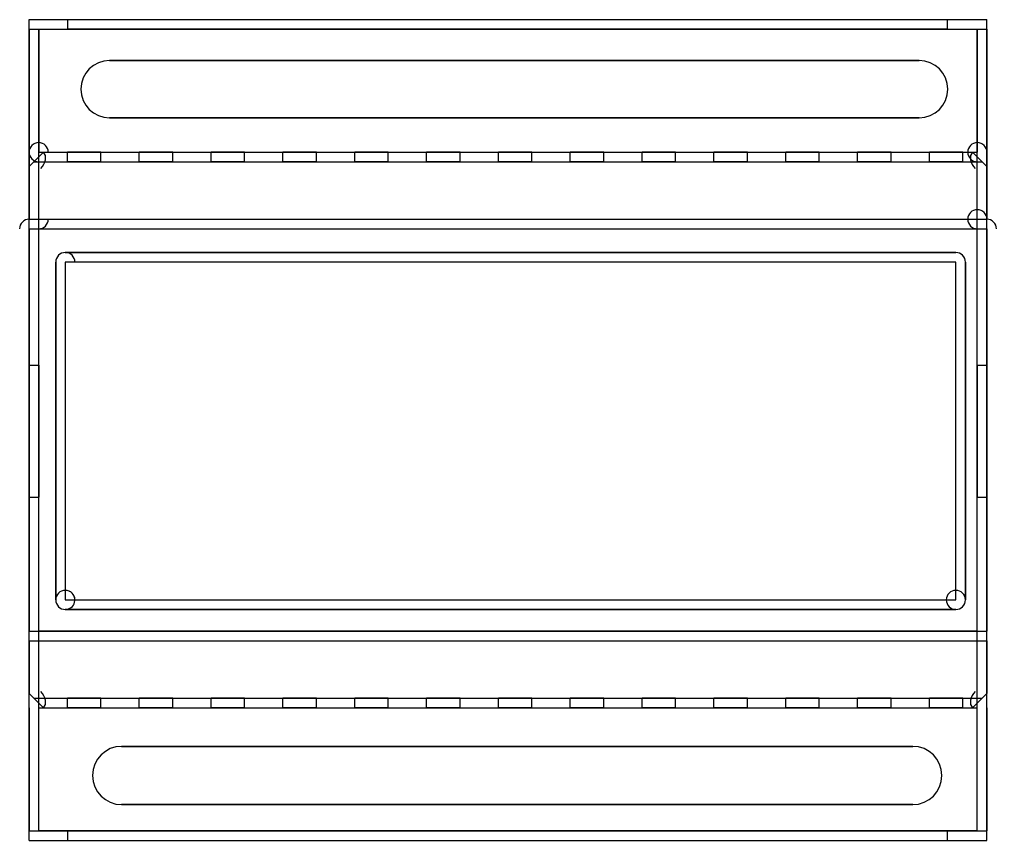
# Model space of a CAD drawing. Header units: millimetres. Extents: x -1 to 101, y -51 to 35.
import ezdxf

# ---------------------------------------------------------------- set-up
doc = ezdxf.new("R2010")
doc.units = ezdxf.units.MM
doc.layers.add('Pocket005', color=7, linetype='CONTINUOUS')

msp = doc.modelspace()

# ---------------------------------------------------------------- linework, layer by layer
at = {"layer": 'Pocket005'}
for p, q in [((0, -50.58), (0, 35.12)), ((0, 35.12), (0, 35.12, 17)), ((0, -50.58), (0, 35.12)), ((0, 35.12), (4, 35.12)), ((0, 35.12), (0, 35.12, 17)), ((0, 35.12, 17), (100, 35.12, 17)), ((0, 35.12), (4, 35.12)), ((0, 35.12, 17), (100, 35.12, 17)), ((4, 35.12), (4, 34.12)), ((4, 35.12), (4, 35.12, 11.6)), ((4, 35.12, 11.6), (95.85, 35.12, 11.6)), ((4, 35.12), (4, 35.12, 11.6)), ((4, 35.12, 11.6), (4, 34.12, 11.6)), ((4, 35.12), (4, 34.12)), ((4, 35.12, 11.6), (95.85, 35.12, 11.6)), ((4, 35.12, 11.6), (4, 34.12, 11.6)), ((95.85, 35.12), (100, 35.12)), ((95.85, 35.12, 11.6), (95.85, 35.12)), ((95.85, 35.12), (95.85, 34.12)), ((95.85, 35.12), (100, 35.12)), ((95.85, 35.12, 11.6), (95.85, 34.12, 11.6)), ((95.85, 35.12, 11.6), (95.85, 35.12)), ((95.85, 35.12), (95.85, 34.12)), ((95.85, 35.12, 11.6), (95.85, 34.12, 11.6)), ((100, 35.12), (100, 35.12, 17)), ((100, -50.58), (100, 35.12)), ((100, 35.12), (100, 35.12, 17)), ((100, -50.58), (100, 35.12)), ((0, 34.12, 18), (0, 21.27, 18)), ((0, 34.12, 18), (100, 34.12, 18)), ((0, 34.12, 18), (0, 21.27, 18)), ((0, 34.12, 18), (100, 34.12, 18)), ((1, 34.12), (4, 34.12)), ((1, -49.58), (1, 34.12)), ((1, 34.12), (1, 34.12, 17)), ((1, 34.12, 17), (99, 34.12, 17)), ((1, 34.12), (4, 34.12)), ((1, -49.58), (1, 34.12)), ((1, 34.12), (1, 34.12, 17)), ((1, 34.12, 17), (1, 21.27, 17)), ((1, 34.12, 17), (1, 21.27, 17)), ((1, 34.12, 17), (99, 34.12, 17)), ((4, 34.12, 11.6), (4, 34.12)), ((95.85, 34.12, 11.6), (4, 34.12, 11.6)), ((4, 34.12, 11.6), (4, 34.12)), ((95.85, 34.12, 11.6), (4, 34.12, 11.6)), ((95.85, 34.12), (99, 34.12)), ((95.85, 34.12), (99, 34.12)), ((95.85, 34.12), (95.85, 34.12, 11.6)), ((95.85, 34.12), (95.85, 34.12, 11.6)), ((99, -49.58), (99, 34.12)), ((99, 34.12), (99, 34.12, 17)), ((99, -49.58), (99, 34.12)), ((99, 34.12), (99, 34.12, 17)), ((99, 34.12, 17), (99, 21.27, 17)), ((99, 34.12, 17), (99, 21.27, 17)), ((100, 34.12, 18), (100, 21.27, 18)), ((100, 34.12, 18), (100, 21.27, 18)), ((8.4, 30.85, 18), (92.92, 30.85, 18)), ((8.4, 30.85, 18), (92.92, 30.85, 18)), ((92.92, 30.85, 17), (8.4, 30.85, 17)), ((8.4, 30.85, 18), (8.4, 30.85, 17)), ((8.4, 30.85, 18), (8.4, 30.85, 17)), ((92.92, 30.85, 17), (8.4, 30.85, 17)), ((92.92, 30.85, 18), (92.92, 30.85, 17)), ((92.92, 30.85, 18), (92.92, 30.85, 17)), ((8.4, 24.85, 18), (92.92, 24.85, 18)), ((8.4, 24.85, 18), (92.92, 24.85, 18)), ((92.92, 24.85, 17), (8.4, 24.85, 17)), ((8.4, 24.85, 18), (8.4, 24.85, 17)), ((8.4, 24.85, 18), (8.4, 24.85, 17)), ((92.92, 24.85, 17), (8.4, 24.85, 17)), ((92.92, 24.85, 18), (92.92, 24.85, 17)), ((92.92, 24.85, 18), (92.92, 24.85, 17)), ((0, 21.27, 18), (0, 19.77, 18)), ((0, 21.27, 18), (0, 19.77, 18)), ((0, 19.77, 18), (1.5, 21.27, 18)), ((0, 19.77, 18), (1.5, 21.27, 18)), ((1, 21.27, 17), (99, 21.27, 17)), ((1, 21.27, 17), (99, 21.27, 17)), ((1.5, 21.27, 18), (98.5, 21.27, 18)), ((1.5, 21.27, 18), (1.5, 21.27, 36)), ((1.5, 21.27, 18), (1.5, 21.27, 36)), ((1.5, 21.27, 36), (98.5, 21.27, 36)), ((1.5, 21.27, 18), (98.5, 21.27, 18)), ((1.5, 21.27, 36), (98.5, 21.27, 36)), ((4, 21.27, 33.03), (4, 21.27, 20.03)), ((4, 21.27, 20.03), (7.5, 21.27, 20.03)), ((7.5, 21.27, 33.03), (4, 21.27, 33.03)), ((4, 20.27, 20.03), (4, 21.27, 20.03)), ((4, 21.27, 33.03), (4, 21.27, 20.03)), ((4, 20.27, 33.03), (4, 21.27, 33.03)), ((4, 21.27, 20.03), (7.5, 21.27, 20.03)), ((4, 20.27, 20.03), (4, 21.27, 20.03)), ((4, 20.27, 33.03), (4, 21.27, 33.03)), ((7.5, 21.27, 33.03), (4, 21.27, 33.03)), ((7.5, 21.27, 20.03), (7.5, 21.27, 33.03)), ((7.5, 20.27, 20.03), (7.5, 21.27, 20.03)), ((7.5, 20.27, 33.03), (7.5, 21.27, 33.03)), ((7.5, 21.27, 20.03), (7.5, 21.27, 33.03)), ((7.5, 20.27, 20.03), (7.5, 21.27, 20.03)), ((7.5, 20.27, 33.03), (7.5, 21.27, 33.03)), ((11.5, 21.27, 32.7), (11.5, 21.27, 19.7)), ((11.5, 21.27, 19.7), (15, 21.27, 19.7)), ((15, 21.27, 32.7), (11.5, 21.27, 32.7)), ((11.5, 20.27, 19.7), (11.5, 21.27, 19.7)), ((11.5, 21.27, 32.7), (11.5, 21.27, 19.7)), ((11.5, 20.27, 32.7), (11.5, 21.27, 32.7)), ((11.5, 21.27, 19.7), (15, 21.27, 19.7)), ((11.5, 20.27, 19.7), (11.5, 21.27, 19.7)), ((11.5, 20.27, 32.7), (11.5, 21.27, 32.7)), ((15, 21.27, 32.7), (11.5, 21.27, 32.7)), ((15, 21.27, 19.7), (15, 21.27, 32.7)), ((15, 20.27, 19.7), (15, 21.27, 19.7)), ((15, 20.27, 32.7), (15, 21.27, 32.7)), ((15, 21.27, 19.7), (15, 21.27, 32.7)), ((15, 20.27, 19.7), (15, 21.27, 19.7)), ((15, 20.27, 32.7), (15, 21.27, 32.7)), ((19, 21.27, 33.09), (19, 21.27, 20.09)), ((19, 21.27, 20.09), (22.5, 21.27, 20.09)), ((22.5, 21.27, 33.09), (19, 21.27, 33.09)), ((19, 20.27, 20.09), (19, 21.27, 20.09)), ((19, 21.27, 33.09), (19, 21.27, 20.09)), ((19, 20.27, 33.09), (19, 21.27, 33.09)), ((19, 21.27, 20.09), (22.5, 21.27, 20.09)), ((19, 20.27, 20.09), (19, 21.27, 20.09)), ((19, 20.27, 33.09), (19, 21.27, 33.09)), ((22.5, 21.27, 33.09), (19, 21.27, 33.09)), ((22.5, 21.27, 20.09), (22.5, 21.27, 33.09)), ((22.5, 20.27, 20.09), (22.5, 21.27, 20.09)), ((22.5, 20.27, 33.09), (22.5, 21.27, 33.09)), ((22.5, 21.27, 20.09), (22.5, 21.27, 33.09)), ((22.5, 20.27, 20.09), (22.5, 21.27, 20.09)), ((22.5, 20.27, 33.09), (22.5, 21.27, 33.09)), ((26.5, 21.27, 32.7), (26.5, 21.27, 19.7)), ((26.5, 21.27, 19.7), (30, 21.27, 19.7)), ((30, 21.27, 32.7), (26.5, 21.27, 32.7)), ((26.5, 20.27, 19.7), (26.5, 21.27, 19.7)), ((26.5, 21.27, 32.7), (26.5, 21.27, 19.7)), ((26.5, 20.27, 32.7), (26.5, 21.27, 32.7)), ((26.5, 21.27, 19.7), (30, 21.27, 19.7)), ((26.5, 20.27, 19.7), (26.5, 21.27, 19.7)), ((26.5, 20.27, 32.7), (26.5, 21.27, 32.7)), ((30, 21.27, 32.7), (26.5, 21.27, 32.7)), ((30, 21.27, 19.7), (30, 21.27, 32.7)), ((30, 20.27, 19.7), (30, 21.27, 19.7)), ((30, 20.27, 32.7), (30, 21.27, 32.7)), ((30, 21.27, 19.7), (30, 21.27, 32.7)), ((30, 20.27, 19.7), (30, 21.27, 19.7)), ((30, 20.27, 32.7), (30, 21.27, 32.7)), ((34, 21.27, 32.87), (34, 21.27, 19.87)), ((34, 21.27, 19.87), (37.5, 21.27, 19.87)), ((37.5, 21.27, 32.87), (34, 21.27, 32.87)), ((34, 20.27, 19.87), (34, 21.27, 19.87)), ((34, 21.27, 32.87), (34, 21.27, 19.87)), ((34, 20.27, 32.87), (34, 21.27, 32.87)), ((34, 21.27, 19.87), (37.5, 21.27, 19.87)), ((34, 20.27, 19.87), (34, 21.27, 19.87)), ((34, 20.27, 32.87), (34, 21.27, 32.87)), ((37.5, 21.27, 32.87), (34, 21.27, 32.87)), ((37.5, 21.27, 19.87), (37.5, 21.27, 32.87)), ((37.5, 20.27, 19.87), (37.5, 21.27, 19.87)), ((37.5, 20.27, 32.87), (37.5, 21.27, 32.87)), ((37.5, 21.27, 19.87), (37.5, 21.27, 32.87)), ((37.5, 20.27, 19.87), (37.5, 21.27, 19.87)), ((37.5, 20.27, 32.87), (37.5, 21.27, 32.87)), ((41.5, 21.27, 32.87), (41.5, 21.27, 19.87)), ((41.5, 21.27, 19.87), (45, 21.27, 19.87)), ((45, 21.27, 32.87), (41.5, 21.27, 32.87)), ((41.5, 20.27, 19.87), (41.5, 21.27, 19.87)), ((41.5, 21.27, 32.87), (41.5, 21.27, 19.87)), ((41.5, 20.27, 32.87), (41.5, 21.27, 32.87)), ((41.5, 21.27, 19.87), (45, 21.27, 19.87)), ((41.5, 20.27, 19.87), (41.5, 21.27, 19.87)), ((41.5, 20.27, 32.87), (41.5, 21.27, 32.87)), ((45, 21.27, 32.87), (41.5, 21.27, 32.87)), ((45, 21.27, 19.87), (45, 21.27, 32.87)), ((45, 20.27, 19.87), (45, 21.27, 19.87)), ((45, 20.27, 32.87), (45, 21.27, 32.87)), ((45, 21.27, 19.87), (45, 21.27, 32.87)), ((45, 20.27, 19.87), (45, 21.27, 19.87)), ((45, 20.27, 32.87), (45, 21.27, 32.87)), ((49, 21.27, 32.87), (49, 21.27, 19.87)), ((49, 21.27, 19.87), (52.5, 21.27, 19.87)), ((52.5, 21.27, 32.87), (49, 21.27, 32.87)), ((49, 20.27, 19.87), (49, 21.27, 19.87)), ((49, 21.27, 32.87), (49, 21.27, 19.87)), ((49, 20.27, 32.87), (49, 21.27, 32.87)), ((49, 21.27, 19.87), (52.5, 21.27, 19.87)), ((49, 20.27, 19.87), (49, 21.27, 19.87)), ((49, 20.27, 32.87), (49, 21.27, 32.87)), ((52.5, 21.27, 32.87), (49, 21.27, 32.87)), ((52.5, 21.27, 19.87), (52.5, 21.27, 32.87)), ((52.5, 20.27, 19.87), (52.5, 21.27, 19.87)), ((52.5, 20.27, 32.87), (52.5, 21.27, 32.87)), ((52.5, 21.27, 19.87), (52.5, 21.27, 32.87)), ((52.5, 20.27, 19.87), (52.5, 21.27, 19.87)), ((52.5, 20.27, 32.87), (52.5, 21.27, 32.87)), ((56.5, 21.27, 32.77), (56.5, 21.27, 19.77)), ((56.5, 21.27, 19.77), (60, 21.27, 19.77)), ((60, 21.27, 32.77), (56.5, 21.27, 32.77)), ((56.5, 20.27, 19.77), (56.5, 21.27, 19.77)), ((56.5, 21.27, 32.77), (56.5, 21.27, 19.77)), ((56.5, 20.27, 32.77), (56.5, 21.27, 32.77)), ((56.5, 21.27, 19.77), (60, 21.27, 19.77)), ((56.5, 20.27, 19.77), (56.5, 21.27, 19.77)), ((56.5, 20.27, 32.77), (56.5, 21.27, 32.77)), ((60, 21.27, 32.77), (56.5, 21.27, 32.77)), ((60, 21.27, 19.77), (60, 21.27, 32.77)), ((60, 20.27, 19.77), (60, 21.27, 19.77)), ((60, 20.27, 32.77), (60, 21.27, 32.77)), ((60, 21.27, 19.77), (60, 21.27, 32.77)), ((60, 20.27, 19.77), (60, 21.27, 19.77)), ((60, 20.27, 32.77), (60, 21.27, 32.77)), ((64, 21.27, 32.63), (64, 21.27, 19.63)), ((64, 21.27, 19.63), (67.5, 21.27, 19.63)), ((67.5, 21.27, 32.63), (64, 21.27, 32.63)), ((64, 20.27, 19.63), (64, 21.27, 19.63)), ((64, 21.27, 32.63), (64, 21.27, 19.63)), ((64, 20.27, 32.63), (64, 21.27, 32.63)), ((64, 21.27, 19.63), (67.5, 21.27, 19.63)), ((64, 20.27, 19.63), (64, 21.27, 19.63)), ((64, 20.27, 32.63), (64, 21.27, 32.63)), ((67.5, 21.27, 32.63), (64, 21.27, 32.63)), ((67.5, 21.27, 19.63), (67.5, 21.27, 32.63)), ((67.5, 20.27, 19.63), (67.5, 21.27, 19.63)), ((67.5, 20.27, 32.63), (67.5, 21.27, 32.63)), ((67.5, 21.27, 19.63), (67.5, 21.27, 32.63)), ((67.5, 20.27, 19.63), (67.5, 21.27, 19.63)), ((67.5, 20.27, 32.63), (67.5, 21.27, 32.63)), ((71.5, 21.27, 32.54), (71.5, 21.27, 19.54)), ((71.5, 21.27, 19.54), (75, 21.27, 19.54)), ((75, 21.27, 32.54), (71.5, 21.27, 32.54)), ((71.5, 20.27, 19.54), (71.5, 21.27, 19.54)), ((71.5, 21.27, 32.54), (71.5, 21.27, 19.54)), ((71.5, 20.27, 32.54), (71.5, 21.27, 32.54)), ((71.5, 21.27, 19.54), (75, 21.27, 19.54)), ((71.5, 20.27, 19.54), (71.5, 21.27, 19.54)), ((71.5, 20.27, 32.54), (71.5, 21.27, 32.54)), ((75, 21.27, 32.54), (71.5, 21.27, 32.54)), ((75, 21.27, 19.54), (75, 21.27, 32.54)), ((75, 20.27, 19.54), (75, 21.27, 19.54)), ((75, 20.27, 32.54), (75, 21.27, 32.54)), ((75, 21.27, 19.54), (75, 21.27, 32.54)), ((75, 20.27, 19.54), (75, 21.27, 19.54)), ((75, 20.27, 32.54), (75, 21.27, 32.54)), ((79, 21.27, 32.78), (79, 21.27, 19.78)), ((79, 21.27, 19.78), (82.5, 21.27, 19.78)), ((82.5, 21.27, 32.78), (79, 21.27, 32.78)), ((79, 20.27, 19.78), (79, 21.27, 19.78)), ((79, 21.27, 32.78), (79, 21.27, 19.78)), ((79, 20.27, 32.78), (79, 21.27, 32.78)), ((79, 21.27, 19.78), (82.5, 21.27, 19.78)), ((79, 20.27, 19.78), (79, 21.27, 19.78)), ((79, 20.27, 32.78), (79, 21.27, 32.78)), ((82.5, 21.27, 32.78), (79, 21.27, 32.78)), ((82.5, 21.27, 19.78), (82.5, 21.27, 32.78)), ((82.5, 20.27, 19.78), (82.5, 21.27, 19.78)), ((82.5, 20.27, 32.78), (82.5, 21.27, 32.78)), ((82.5, 21.27, 19.78), (82.5, 21.27, 32.78)), ((82.5, 20.27, 19.78), (82.5, 21.27, 19.78)), ((82.5, 20.27, 32.78), (82.5, 21.27, 32.78)), ((86.5, 21.27, 32.82), (86.5, 21.27, 19.82)), ((86.5, 21.27, 19.82), (90, 21.27, 19.82)), ((90, 21.27, 32.82), (86.5, 21.27, 32.82)), ((86.5, 20.27, 19.82), (86.5, 21.27, 19.82)), ((86.5, 21.27, 32.82), (86.5, 21.27, 19.82)), ((86.5, 20.27, 32.82), (86.5, 21.27, 32.82)), ((86.5, 21.27, 19.82), (90, 21.27, 19.82)), ((86.5, 20.27, 19.82), (86.5, 21.27, 19.82)), ((86.5, 20.27, 32.82), (86.5, 21.27, 32.82)), ((90, 21.27, 32.82), (86.5, 21.27, 32.82)), ((90, 21.27, 19.82), (90, 21.27, 32.82)), ((90, 20.27, 19.82), (90, 21.27, 19.82)), ((90, 20.27, 32.82), (90, 21.27, 32.82)), ((90, 21.27, 19.82), (90, 21.27, 32.82)), ((90, 20.27, 19.82), (90, 21.27, 19.82)), ((90, 20.27, 32.82), (90, 21.27, 32.82)), ((94, 21.27, 32.61), (94, 21.27, 19.83)), ((94, 21.27, 19.83), (97.5, 21.27, 19.83)), ((97.5, 21.27, 32.61), (94, 21.27, 32.61)), ((94, 20.27, 19.83), (94, 21.27, 19.83)), ((94, 21.27, 32.61), (94, 21.27, 19.83)), ((94, 20.27, 32.61), (94, 21.27, 32.61)), ((94, 21.27, 19.83), (97.5, 21.27, 19.83)), ((94, 20.27, 19.83), (94, 21.27, 19.83)), ((94, 20.27, 32.61), (94, 21.27, 32.61)), ((97.5, 21.27, 32.61), (94, 21.27, 32.61)), ((97.5, 21.27, 19.83), (97.5, 21.27, 32.61)), ((97.5, 20.27, 19.83), (97.5, 21.27, 19.83)), ((97.5, 20.27, 32.61), (97.5, 21.27, 32.61)), ((97.5, 21.27, 19.83), (97.5, 21.27, 32.61)), ((97.5, 20.27, 19.83), (97.5, 21.27, 19.83)), ((97.5, 20.27, 32.61), (97.5, 21.27, 32.61)), ((100, 19.77, 18), (98.5, 21.27, 18)), ((98.5, 21.27, 18), (98.5, 21.27, 36)), ((98.5, 21.27, 18), (98.5, 21.27, 36)), ((100, 19.77, 18), (98.5, 21.27, 18)), ((100, 21.27, 18), (100, 19.77, 18)), ((100, 21.27, 18), (100, 19.77, 18)), ((0, 19.77, 37), (0.5, 20.27, 37)), ((0, 19.77, 37), (0.5, 20.27, 37)), ((0, 19.77, 18), (0, 19.77, 37)), ((0, 19.77, 37), (0, 14.27, 37)), ((0, 19.77, 18), (0, 19.77, 37)), ((0, 19.77, 37), (0, 14.27, 37)), ((0.5, 20.27, 37), (99.5, 20.27, 37)), ((0.5, 20.27, 37), (99.5, 20.27, 37)), ((1, 20.27, 36), (1, 20.27, 18)), ((1, 14.27, 36), (1, 20.27, 36)), ((1, 20.27, 18), (99, 20.27, 18)), ((1, 20.27, 18), (99, 20.27, 18)), ((1, 20.27, 36), (1, 20.27, 18)), ((1, 20.27, 36), (99, 20.27, 36)), ((1, 14.27, 36), (1, 20.27, 36)), ((1, 20.27, 36), (99, 20.27, 36)), ((4, 20.27, 33.03), (4, 20.27, 20.03)), ((4, 20.27, 20.03), (7.5, 20.27, 20.03)), ((7.5, 20.27, 33.03), (4, 20.27, 33.03)), ((4, 20.27, 33.03), (4, 20.27, 20.03)), ((4, 20.27, 20.03), (7.5, 20.27, 20.03)), ((7.5, 20.27, 33.03), (4, 20.27, 33.03)), ((7.5, 20.27, 20.03), (7.5, 20.27, 33.03)), ((7.5, 20.27, 20.03), (7.5, 20.27, 33.03)), ((11.5, 20.27, 32.7), (11.5, 20.27, 19.7)), ((11.5, 20.27, 19.7), (15, 20.27, 19.7)), ((15, 20.27, 32.7), (11.5, 20.27, 32.7)), ((11.5, 20.27, 32.7), (11.5, 20.27, 19.7)), ((11.5, 20.27, 19.7), (15, 20.27, 19.7)), ((15, 20.27, 32.7), (11.5, 20.27, 32.7)), ((15, 20.27, 19.7), (15, 20.27, 32.7)), ((15, 20.27, 19.7), (15, 20.27, 32.7)), ((19, 20.27, 33.09), (19, 20.27, 20.09)), ((19, 20.27, 20.09), (22.5, 20.27, 20.09)), ((22.5, 20.27, 33.09), (19, 20.27, 33.09)), ((19, 20.27, 33.09), (19, 20.27, 20.09)), ((19, 20.27, 20.09), (22.5, 20.27, 20.09)), ((22.5, 20.27, 33.09), (19, 20.27, 33.09)), ((22.5, 20.27, 20.09), (22.5, 20.27, 33.09)), ((22.5, 20.27, 20.09), (22.5, 20.27, 33.09)), ((26.5, 20.27, 32.7), (26.5, 20.27, 19.7)), ((26.5, 20.27, 19.7), (30, 20.27, 19.7)), ((30, 20.27, 32.7), (26.5, 20.27, 32.7)), ((26.5, 20.27, 32.7), (26.5, 20.27, 19.7)), ((26.5, 20.27, 19.7), (30, 20.27, 19.7)), ((30, 20.27, 32.7), (26.5, 20.27, 32.7)), ((30, 20.27, 19.7), (30, 20.27, 32.7)), ((30, 20.27, 19.7), (30, 20.27, 32.7)), ((34, 20.27, 32.87), (34, 20.27, 19.87)), ((34, 20.27, 19.87), (37.5, 20.27, 19.87)), ((37.5, 20.27, 32.87), (34, 20.27, 32.87)), ((34, 20.27, 32.87), (34, 20.27, 19.87)), ((34, 20.27, 19.87), (37.5, 20.27, 19.87)), ((37.5, 20.27, 32.87), (34, 20.27, 32.87)), ((37.5, 20.27, 19.87), (37.5, 20.27, 32.87)), ((37.5, 20.27, 19.87), (37.5, 20.27, 32.87)), ((41.5, 20.27, 32.87), (41.5, 20.27, 19.87)), ((41.5, 20.27, 19.87), (45, 20.27, 19.87)), ((45, 20.27, 32.87), (41.5, 20.27, 32.87)), ((41.5, 20.27, 32.87), (41.5, 20.27, 19.87)), ((41.5, 20.27, 19.87), (45, 20.27, 19.87)), ((45, 20.27, 32.87), (41.5, 20.27, 32.87)), ((45, 20.27, 19.87), (45, 20.27, 32.87)), ((45, 20.27, 19.87), (45, 20.27, 32.87)), ((49, 20.27, 32.87), (49, 20.27, 19.87)), ((49, 20.27, 19.87), (52.5, 20.27, 19.87)), ((52.5, 20.27, 32.87), (49, 20.27, 32.87)), ((49, 20.27, 32.87), (49, 20.27, 19.87)), ((49, 20.27, 19.87), (52.5, 20.27, 19.87)), ((52.5, 20.27, 32.87), (49, 20.27, 32.87)), ((52.5, 20.27, 19.87), (52.5, 20.27, 32.87)), ((52.5, 20.27, 19.87), (52.5, 20.27, 32.87)), ((56.5, 20.27, 32.77), (56.5, 20.27, 19.77)), ((56.5, 20.27, 19.77), (60, 20.27, 19.77)), ((60, 20.27, 32.77), (56.5, 20.27, 32.77)), ((56.5, 20.27, 32.77), (56.5, 20.27, 19.77)), ((56.5, 20.27, 19.77), (60, 20.27, 19.77)), ((60, 20.27, 32.77), (56.5, 20.27, 32.77)), ((60, 20.27, 19.77), (60, 20.27, 32.77)), ((60, 20.27, 19.77), (60, 20.27, 32.77)), ((64, 20.27, 32.63), (64, 20.27, 19.63)), ((64, 20.27, 19.63), (67.5, 20.27, 19.63)), ((67.5, 20.27, 32.63), (64, 20.27, 32.63)), ((64, 20.27, 32.63), (64, 20.27, 19.63)), ((64, 20.27, 19.63), (67.5, 20.27, 19.63)), ((67.5, 20.27, 32.63), (64, 20.27, 32.63)), ((67.5, 20.27, 19.63), (67.5, 20.27, 32.63)), ((67.5, 20.27, 19.63), (67.5, 20.27, 32.63)), ((71.5, 20.27, 32.54), (71.5, 20.27, 19.54)), ((71.5, 20.27, 19.54), (75, 20.27, 19.54)), ((75, 20.27, 32.54), (71.5, 20.27, 32.54)), ((71.5, 20.27, 32.54), (71.5, 20.27, 19.54)), ((71.5, 20.27, 19.54), (75, 20.27, 19.54)), ((75, 20.27, 32.54), (71.5, 20.27, 32.54)), ((75, 20.27, 19.54), (75, 20.27, 32.54)), ((75, 20.27, 19.54), (75, 20.27, 32.54)), ((79, 20.27, 32.78), (79, 20.27, 19.78)), ((79, 20.27, 19.78), (82.5, 20.27, 19.78)), ((82.5, 20.27, 32.78), (79, 20.27, 32.78)), ((79, 20.27, 32.78), (79, 20.27, 19.78)), ((79, 20.27, 19.78), (82.5, 20.27, 19.78)), ((82.5, 20.27, 32.78), (79, 20.27, 32.78)), ((82.5, 20.27, 19.78), (82.5, 20.27, 32.78)), ((82.5, 20.27, 19.78), (82.5, 20.27, 32.78)), ((86.5, 20.27, 32.82), (86.5, 20.27, 19.82)), ((86.5, 20.27, 19.82), (90, 20.27, 19.82)), ((90, 20.27, 32.82), (86.5, 20.27, 32.82)), ((86.5, 20.27, 32.82), (86.5, 20.27, 19.82)), ((86.5, 20.27, 19.82), (90, 20.27, 19.82)), ((90, 20.27, 32.82), (86.5, 20.27, 32.82)), ((90, 20.27, 19.82), (90, 20.27, 32.82)), ((90, 20.27, 19.82), (90, 20.27, 32.82)), ((94, 20.27, 32.61), (94, 20.27, 19.83)), ((94, 20.27, 19.83), (97.5, 20.27, 19.83)), ((97.5, 20.27, 32.61), (94, 20.27, 32.61)), ((94, 20.27, 32.61), (94, 20.27, 19.83)), ((94, 20.27, 19.83), (97.5, 20.27, 19.83)), ((97.5, 20.27, 32.61), (94, 20.27, 32.61)), ((97.5, 20.27, 19.83), (97.5, 20.27, 32.61)), ((97.5, 20.27, 19.83), (97.5, 20.27, 32.61)), ((99, 20.27, 36), (99, 20.27, 18)), ((99, 14.27, 36), (99, 20.27, 36)), ((99, 20.27, 36), (99, 20.27, 18)), ((99, 14.27, 36), (99, 20.27, 36)), ((100, 19.77, 37), (99.5, 20.27, 37)), ((100, 19.77, 37), (99.5, 20.27, 37)), ((100, 19.77, 37), (100, 14.27, 37)), ((100, 19.77, 18), (100, 19.77, 37)), ((100, 19.77, 37), (100, 14.27, 37)), ((100, 19.77, 18), (100, 19.77, 37)), ((0, 14.27, 37), (0, 14.27, 48)), ((0, 14.27, 48), (100, 14.27, 48)), ((0, 14.27, 37), (0, 14.27, 48)), ((0, 14.27, 48), (100, 14.27, 48)), ((0, 14.27, 37), (100, 14.27, 37)), ((0, 14.27, 37), (100, 14.27, 37)), ((0, 13.27, 49), (0, -28.73, 49)), ((0, 13.27, 49), (0, -28.73, 49)), ((0, 13.27, 49), (100, 13.27, 49)), ((0, 13.27, 49), (100, 13.27, 49)), ((1, 14.27, 36), (99, 14.27, 36)), ((1, 14.27, 36), (99, 14.27, 36)), ((1, 13.27, 48), (1, 13.27, 37)), ((1, -28.73, 48), (1, 13.27, 48)), ((1, 13.27, 37), (99, 13.27, 37)), ((1, 13.27, 37), (99, 13.27, 37)), ((1, 13.27, 48), (99, 13.27, 48)), ((1, 13.27, 48), (1, 13.27, 37)), ((1, -28.73, 48), (1, 13.27, 48)), ((1, 13.27, 48), (99, 13.27, 48)), ((99, 13.27, 48), (99, 13.27, 37)), ((99, -28.73, 48), (99, 13.27, 48)), ((99, 13.27, 48), (99, 13.27, 37)), ((99, -28.73, 48), (99, 13.27, 48)), ((100, 14.27, 37), (100, 14.27, 48)), ((100, 14.27, 37), (100, 14.27, 48)), ((100, 13.27, 49), (100, -28.73, 49)), ((100, 13.27, 49), (100, -28.73, 49)), ((3.78, 10.8, 48), (96.76, 10.8, 48)), ((96.76, 10.8, 46), (3.78, 10.8, 46)), ((3.78, 10.8, 48), (3.78, 10.8, 46)), ((3.78, 10.8, 48), (96.76, 10.8, 48)), ((3.78, 10.8, 48), (3.78, 10.8, 46)), ((96.76, 10.8, 46), (3.78, 10.8, 46)), ((96.76, 10.8, 48), (96.76, 10.8, 46)), ((96.76, 10.8, 48), (96.76, 10.8, 46)), ((2.78, -25.47, 48), (2.78, 9.8, 48)), ((2.78, 9.8, 48), (2.78, 9.8, 46)), ((2.78, 9.8, 48), (2.78, 9.8, 46)), ((2.78, 9.8, 46), (2.78, -25.47, 46)), ((2.78, -25.47, 48), (2.78, 9.8, 48)), ((2.78, 9.8, 46), (2.78, -25.47, 46)), ((3.78, 9.8, 49), (3.78, -25.47, 49)), ((96.76, 9.8, 49), (3.78, 9.8, 49)), ((3.78, 9.8, 49), (3.78, 9.8, 46)), ((3.78, 9.8, 49), (3.78, -25.47, 49)), ((3.78, 9.8, 46), (3.78, -25.47, 46)), ((3.78, 9.8, 49), (3.78, 9.8, 46)), ((96.76, 9.8, 49), (3.78, 9.8, 49)), ((96.76, 9.8, 46), (3.78, 9.8, 46)), ((96.76, 9.8, 46), (3.78, 9.8, 46)), ((3.78, 9.8, 46), (3.78, -25.47, 46)), ((96.76, 9.8, 45), (3.78, 9.8, 45)), ((3.78, 9.8, 45), (3.78, -25.47, 45)), ((96.76, 9.8, 45), (3.78, 9.8, 45)), ((3.78, 9.8, 45), (3.78, -25.47, 45)), ((96.76, -25.47, 49), (96.76, 9.8, 49)), ((96.76, 9.8, 49), (96.76, 9.8, 46)), ((96.76, -25.47, 49), (96.76, 9.8, 49)), ((96.76, -25.47, 46), (96.76, 9.8, 46)), ((96.76, 9.8, 49), (96.76, 9.8, 46)), ((96.76, -25.47, 46), (96.76, 9.8, 46)), ((96.76, -25.47, 45), (96.76, 9.8, 45)), ((96.76, -25.47, 45), (96.76, 9.8, 45)), ((97.76, 9.8, 48), (97.76, -25.47, 48)), ((97.76, -25.47, 46), (97.76, 9.8, 46)), ((97.76, 9.8, 48), (97.76, 9.8, 46)), ((97.76, 9.8, 48), (97.76, -25.47, 48)), ((97.76, 9.8, 48), (97.76, 9.8, 46)), ((97.76, -25.47, 46), (97.76, 9.8, 46)), ((0, -14.73, 6.01), (0, -0.96, 6.01)), ((0, -0.96, 3.23), (0, -14.73, 3.23)), ((0, -0.96, 6.01), (0, -0.96, 3.23)), ((0, -14.73, 6.01), (0, -0.96, 6.01)), ((0, -0.96, 6.01), (1, -0.96, 6.01)), ((0, -0.96, 3.23), (0, -14.73, 3.23)), ((0, -0.96, 3.23), (1, -0.96, 3.23)), ((0, -0.96, 6.01), (0, -0.96, 3.23)), ((0, -0.96, 3.23), (1, -0.96, 3.23)), ((0, -0.96, 6.01), (1, -0.96, 6.01)), ((1, -0.96, 6.01), (1, -14.73, 6.01)), ((1, -14.73, 3.23), (1, -0.96, 3.23)), ((1, -0.96, 3.23), (1, -0.96, 6.01)), ((1, -0.96, 3.23), (1, -0.96, 6.01)), ((1, -0.96, 6.01), (1, -14.73, 6.01)), ((1, -14.73, 3.23), (1, -0.96, 3.23)), ((99, -0.96, 6.01), (99, -14.73, 6.01)), ((99, -0.96, 6.01), (100, -0.96, 6.01)), ((99, -14.73, 3.23), (99, -0.96, 3.23)), ((99, -0.96, 3.23), (100, -0.96, 3.23)), ((99, -0.96, 3.23), (99, -0.96, 6.01)), ((99, -0.96, 3.23), (100, -0.96, 3.23)), ((99, -0.96, 6.01), (100, -0.96, 6.01)), ((99, -0.96, 3.23), (99, -0.96, 6.01)), ((99, -0.96, 6.01), (99, -14.73, 6.01)), ((99, -14.73, 3.23), (99, -0.96, 3.23)), ((100, -14.73, 6.01), (100, -0.96, 6.01)), ((100, -0.96, 3.23), (100, -14.73, 3.23)), ((100, -0.96, 6.01), (100, -0.96, 3.23)), ((100, -14.73, 6.01), (100, -0.96, 6.01)), ((100, -0.96, 3.23), (100, -14.73, 3.23)), ((100, -0.96, 6.01), (100, -0.96, 3.23)), ((0, -14.73, 3.23), (0, -14.73, 6.01)), ((0, -14.73, 6.01), (1, -14.73, 6.01)), ((0, -14.73, 3.23), (0, -14.73, 6.01)), ((0, -14.73, 6.01), (1, -14.73, 6.01)), ((0, -14.73, 3.23), (1, -14.73, 3.23)), ((0, -14.73, 3.23), (1, -14.73, 3.23)), ((1, -14.73, 6.01), (1, -14.73, 3.23)), ((1, -14.73, 6.01), (1, -14.73, 3.23)), ((99, -14.73, 6.01), (100, -14.73, 6.01)), ((99, -14.73, 6.01), (99, -14.73, 3.23)), ((99, -14.73, 6.01), (100, -14.73, 6.01)), ((99, -14.73, 3.23), (100, -14.73, 3.23)), ((99, -14.73, 3.23), (100, -14.73, 3.23)), ((99, -14.73, 6.01), (99, -14.73, 3.23)), ((100, -14.73, 3.23), (100, -14.73, 6.01)), ((100, -14.73, 3.23), (100, -14.73, 6.01)), ((2.78, -25.47, 48), (2.78, -25.47, 46)), ((2.78, -25.47, 48), (2.78, -25.47, 46)), ((3.78, -25.47, 49), (96.76, -25.47, 49)), ((3.78, -25.47, 49), (3.78, -25.47, 46)), ((3.78, -25.47, 49), (96.76, -25.47, 49)), ((3.78, -25.47, 46), (96.76, -25.47, 46)), ((3.78, -25.47, 49), (3.78, -25.47, 46)), ((3.78, -25.47, 46), (96.76, -25.47, 46)), ((3.78, -25.47, 45), (96.76, -25.47, 45)), ((3.78, -25.47, 45), (96.76, -25.47, 45)), ((96.76, -25.47, 49), (96.76, -25.47, 46)), ((96.76, -25.47, 49), (96.76, -25.47, 46)), ((97.76, -25.47, 48), (97.76, -25.47, 46)), ((97.76, -25.47, 48), (97.76, -25.47, 46)), ((96.76, -26.47, 48), (3.78, -26.47, 48)), ((3.78, -26.47, 48), (3.78, -26.47, 46)), ((3.78, -26.47, 48), (3.78, -26.47, 46)), ((3.78, -26.47, 46), (96.76, -26.47, 46)), ((96.76, -26.47, 48), (3.78, -26.47, 48)), ((3.78, -26.47, 46), (96.76, -26.47, 46)), ((96.76, -26.47, 48), (96.76, -26.47, 46)), ((96.76, -26.47, 48), (96.76, -26.47, 46)), ((0, -28.73, 49), (100, -28.73, 49)), ((0, -28.73, 49), (100, -28.73, 49)), ((1, -28.73, 48), (1, -28.73, 37)), ((1, -28.73, 37), (99, -28.73, 37)), ((1, -28.73, 37), (99, -28.73, 37)), ((99, -28.73, 48), (1, -28.73, 48)), ((1, -28.73, 48), (1, -28.73, 37)), ((99, -28.73, 48), (1, -28.73, 48)), ((99, -28.73, 48), (99, -28.73, 37)), ((99, -28.73, 48), (99, -28.73, 37)), ((0, -29.73, 37), (0, -35.23, 37)), ((0, -29.73, 37), (0, -29.73, 48)), ((0, -29.73, 37), (0, -35.23, 37)), ((0, -29.73, 37), (100, -29.73, 37)), ((0, -29.73, 37), (0, -29.73, 48)), ((0, -29.73, 48), (100, -29.73, 48)), ((0, -29.73, 37), (100, -29.73, 37)), ((0, -29.73, 48), (100, -29.73, 48)), ((1, -35.73, 36), (1, -29.73, 36)), ((1, -29.73, 36), (99, -29.73, 36)), ((1, -35.73, 36), (1, -29.73, 36)), ((1, -29.73, 36), (99, -29.73, 36)), ((99, -35.73, 36), (99, -29.73, 36)), ((99, -35.73, 36), (99, -29.73, 36)), ((100, -29.73, 37), (100, -35.23, 37)), ((100, -29.73, 37), (100, -29.73, 48)), ((100, -29.73, 37), (100, -35.23, 37)), ((100, -29.73, 37), (100, -29.73, 48)), ((0, -36.73, 18), (0, -35.23, 18)), ((0, -35.23, 37), (0, -35.23, 18)), ((0, -36.73, 18), (0, -35.23, 18)), ((0, -35.23, 18), (1.5, -36.73, 18)), ((0, -35.23, 37), (0.5, -35.73, 37)), ((0, -35.23, 37), (0, -35.23, 18)), ((0, -35.23, 18), (1.5, -36.73, 18)), ((0, -35.23, 37), (0.5, -35.73, 37)), ((100, -35.23, 18), (98.5, -36.73, 18)), ((100, -35.23, 18), (98.5, -36.73, 18)), ((100, -35.23, 37), (99.5, -35.73, 37)), ((100, -35.23, 37), (99.5, -35.73, 37)), ((100, -36.73, 18), (100, -35.23, 18)), ((100, -36.73, 18), (100, -35.23, 18)), ((100, -35.23, 37), (100, -35.23, 18)), ((100, -35.23, 37), (100, -35.23, 18)), ((0.5, -35.73, 37), (99.5, -35.73, 37)), ((0.5, -35.73, 37), (99.5, -35.73, 37)), ((1, -35.73, 18), (1, -35.73, 36)), ((1, -35.73, 18), (99, -35.73, 18)), ((1, -35.73, 18), (99, -35.73, 18)), ((1, -35.73, 18), (1, -35.73, 36)), ((1, -35.73, 36), (99, -35.73, 36)), ((1, -35.73, 36), (99, -35.73, 36)), ((4, -36.73, 33.03), (4, -35.73, 33.03)), ((4, -35.73, 33.03), (7.5, -35.73, 33.03)), ((7.5, -35.73, 20.03), (4, -35.73, 20.03)), ((4, -36.73, 20.03), (4, -35.73, 20.03)), ((4, -36.73, 20.03), (4, -35.73, 20.03)), ((4, -35.73, 20.03), (4, -35.73, 33.03)), ((4, -36.73, 33.03), (4, -35.73, 33.03)), ((4, -35.73, 20.03), (4, -35.73, 33.03)), ((4, -35.73, 33.03), (7.5, -35.73, 33.03)), ((7.5, -35.73, 20.03), (4, -35.73, 20.03)), ((7.5, -36.73, 33.03), (7.5, -35.73, 33.03)), ((7.5, -36.73, 33.03), (7.5, -35.73, 33.03)), ((7.5, -35.73, 33.03), (7.5, -35.73, 20.03)), ((7.5, -36.73, 20.03), (7.5, -35.73, 20.03)), ((7.5, -36.73, 20.03), (7.5, -35.73, 20.03)), ((7.5, -35.73, 33.03), (7.5, -35.73, 20.03)), ((11.5, -36.73, 32.7), (11.5, -35.73, 32.7)), ((11.5, -35.73, 32.7), (15, -35.73, 32.7)), ((15, -35.73, 19.7), (11.5, -35.73, 19.7)), ((11.5, -36.73, 19.7), (11.5, -35.73, 19.7)), ((11.5, -36.73, 19.7), (11.5, -35.73, 19.7)), ((11.5, -35.73, 19.7), (11.5, -35.73, 32.7)), ((11.5, -36.73, 32.7), (11.5, -35.73, 32.7)), ((11.5, -35.73, 19.7), (11.5, -35.73, 32.7)), ((11.5, -35.73, 32.7), (15, -35.73, 32.7)), ((15, -35.73, 19.7), (11.5, -35.73, 19.7)), ((15, -36.73, 32.7), (15, -35.73, 32.7)), ((15, -36.73, 32.7), (15, -35.73, 32.7)), ((15, -35.73, 32.7), (15, -35.73, 19.7)), ((15, -36.73, 19.7), (15, -35.73, 19.7)), ((15, -36.73, 19.7), (15, -35.73, 19.7)), ((15, -35.73, 32.7), (15, -35.73, 19.7)), ((19, -36.73, 33.09), (19, -35.73, 33.09)), ((19, -35.73, 33.09), (22.5, -35.73, 33.09)), ((22.5, -35.73, 20.09), (19, -35.73, 20.09)), ((19, -36.73, 20.09), (19, -35.73, 20.09)), ((19, -36.73, 20.09), (19, -35.73, 20.09)), ((19, -35.73, 20.09), (19, -35.73, 33.09)), ((19, -36.73, 33.09), (19, -35.73, 33.09)), ((19, -35.73, 20.09), (19, -35.73, 33.09)), ((19, -35.73, 33.09), (22.5, -35.73, 33.09)), ((22.5, -35.73, 20.09), (19, -35.73, 20.09)), ((22.5, -36.73, 33.09), (22.5, -35.73, 33.09)), ((22.5, -36.73, 33.09), (22.5, -35.73, 33.09)), ((22.5, -35.73, 33.09), (22.5, -35.73, 20.09)), ((22.5, -36.73, 20.09), (22.5, -35.73, 20.09)), ((22.5, -36.73, 20.09), (22.5, -35.73, 20.09)), ((22.5, -35.73, 33.09), (22.5, -35.73, 20.09)), ((26.5, -36.73, 32.7), (26.5, -35.73, 32.7)), ((26.5, -35.73, 32.7), (30, -35.73, 32.7)), ((30, -35.73, 19.7), (26.5, -35.73, 19.7)), ((26.5, -36.73, 19.7), (26.5, -35.73, 19.7)), ((26.5, -36.73, 19.7), (26.5, -35.73, 19.7)), ((26.5, -35.73, 19.7), (26.5, -35.73, 32.7)), ((26.5, -36.73, 32.7), (26.5, -35.73, 32.7)), ((26.5, -35.73, 19.7), (26.5, -35.73, 32.7)), ((26.5, -35.73, 32.7), (30, -35.73, 32.7)), ((30, -35.73, 19.7), (26.5, -35.73, 19.7)), ((30, -36.73, 32.7), (30, -35.73, 32.7)), ((30, -36.73, 32.7), (30, -35.73, 32.7)), ((30, -35.73, 32.7), (30, -35.73, 19.7)), ((30, -36.73, 19.7), (30, -35.73, 19.7)), ((30, -36.73, 19.7), (30, -35.73, 19.7)), ((30, -35.73, 32.7), (30, -35.73, 19.7)), ((34, -36.73, 32.87), (34, -35.73, 32.87)), ((34, -35.73, 32.87), (37.5, -35.73, 32.87)), ((37.5, -35.73, 19.87), (34, -35.73, 19.87)), ((34, -36.73, 19.87), (34, -35.73, 19.87)), ((34, -36.73, 19.87), (34, -35.73, 19.87)), ((34, -35.73, 19.87), (34, -35.73, 32.87)), ((34, -36.73, 32.87), (34, -35.73, 32.87)), ((34, -35.73, 19.87), (34, -35.73, 32.87)), ((34, -35.73, 32.87), (37.5, -35.73, 32.87)), ((37.5, -35.73, 19.87), (34, -35.73, 19.87)), ((37.5, -36.73, 32.87), (37.5, -35.73, 32.87)), ((37.5, -36.73, 32.87), (37.5, -35.73, 32.87)), ((37.5, -35.73, 32.87), (37.5, -35.73, 19.87)), ((37.5, -36.73, 19.87), (37.5, -35.73, 19.87)), ((37.5, -36.73, 19.87), (37.5, -35.73, 19.87)), ((37.5, -35.73, 32.87), (37.5, -35.73, 19.87)), ((41.5, -36.73, 32.87), (41.5, -35.73, 32.87)), ((41.5, -35.73, 32.87), (45, -35.73, 32.87)), ((45, -35.73, 19.87), (41.5, -35.73, 19.87)), ((41.5, -36.73, 19.87), (41.5, -35.73, 19.87)), ((41.5, -36.73, 19.87), (41.5, -35.73, 19.87)), ((41.5, -35.73, 19.87), (41.5, -35.73, 32.87)), ((41.5, -36.73, 32.87), (41.5, -35.73, 32.87)), ((41.5, -35.73, 19.87), (41.5, -35.73, 32.87)), ((41.5, -35.73, 32.87), (45, -35.73, 32.87)), ((45, -35.73, 19.87), (41.5, -35.73, 19.87)), ((45, -36.73, 32.87), (45, -35.73, 32.87)), ((45, -36.73, 32.87), (45, -35.73, 32.87)), ((45, -35.73, 32.87), (45, -35.73, 19.87)), ((45, -36.73, 19.87), (45, -35.73, 19.87)), ((45, -36.73, 19.87), (45, -35.73, 19.87)), ((45, -35.73, 32.87), (45, -35.73, 19.87)), ((49, -36.73, 32.87), (49, -35.73, 32.87)), ((49, -35.73, 32.87), (52.5, -35.73, 32.87)), ((52.5, -35.73, 19.87), (49, -35.73, 19.87)), ((49, -36.73, 19.87), (49, -35.73, 19.87)), ((49, -36.73, 19.87), (49, -35.73, 19.87)), ((49, -35.73, 19.87), (49, -35.73, 32.87)), ((49, -36.73, 32.87), (49, -35.73, 32.87)), ((49, -35.73, 19.87), (49, -35.73, 32.87)), ((49, -35.73, 32.87), (52.5, -35.73, 32.87)), ((52.5, -35.73, 19.87), (49, -35.73, 19.87)), ((52.5, -36.73, 32.87), (52.5, -35.73, 32.87)), ((52.5, -36.73, 32.87), (52.5, -35.73, 32.87)), ((52.5, -35.73, 32.87), (52.5, -35.73, 19.87)), ((52.5, -36.73, 19.87), (52.5, -35.73, 19.87)), ((52.5, -36.73, 19.87), (52.5, -35.73, 19.87)), ((52.5, -35.73, 32.87), (52.5, -35.73, 19.87)), ((56.5, -36.73, 32.77), (56.5, -35.73, 32.77)), ((56.5, -35.73, 32.77), (60, -35.73, 32.77)), ((60, -35.73, 19.77), (56.5, -35.73, 19.77)), ((56.5, -36.73, 19.77), (56.5, -35.73, 19.77)), ((56.5, -36.73, 19.77), (56.5, -35.73, 19.77)), ((56.5, -35.73, 19.77), (56.5, -35.73, 32.77)), ((56.5, -36.73, 32.77), (56.5, -35.73, 32.77)), ((56.5, -35.73, 19.77), (56.5, -35.73, 32.77)), ((56.5, -35.73, 32.77), (60, -35.73, 32.77)), ((60, -35.73, 19.77), (56.5, -35.73, 19.77)), ((60, -36.73, 32.77), (60, -35.73, 32.77)), ((60, -36.73, 32.77), (60, -35.73, 32.77)), ((60, -35.73, 32.77), (60, -35.73, 19.77)), ((60, -36.73, 19.77), (60, -35.73, 19.77)), ((60, -36.73, 19.77), (60, -35.73, 19.77)), ((60, -35.73, 32.77), (60, -35.73, 19.77)), ((64, -36.73, 32.63), (64, -35.73, 32.63)), ((64, -35.73, 32.63), (67.5, -35.73, 32.63)), ((67.5, -35.73, 19.63), (64, -35.73, 19.63)), ((64, -36.73, 19.63), (64, -35.73, 19.63)), ((64, -36.73, 19.63), (64, -35.73, 19.63)), ((64, -35.73, 19.63), (64, -35.73, 32.63)), ((64, -36.73, 32.63), (64, -35.73, 32.63)), ((64, -35.73, 19.63), (64, -35.73, 32.63)), ((64, -35.73, 32.63), (67.5, -35.73, 32.63)), ((67.5, -35.73, 19.63), (64, -35.73, 19.63)), ((67.5, -36.73, 32.63), (67.5, -35.73, 32.63)), ((67.5, -36.73, 32.63), (67.5, -35.73, 32.63)), ((67.5, -35.73, 32.63), (67.5, -35.73, 19.63)), ((67.5, -36.73, 19.63), (67.5, -35.73, 19.63)), ((67.5, -36.73, 19.63), (67.5, -35.73, 19.63)), ((67.5, -35.73, 32.63), (67.5, -35.73, 19.63)), ((71.5, -36.73, 32.54), (71.5, -35.73, 32.54)), ((71.5, -35.73, 32.54), (75, -35.73, 32.54)), ((75, -35.73, 19.54), (71.5, -35.73, 19.54)), ((71.5, -36.73, 19.54), (71.5, -35.73, 19.54)), ((71.5, -36.73, 19.54), (71.5, -35.73, 19.54)), ((71.5, -35.73, 19.54), (71.5, -35.73, 32.54)), ((71.5, -36.73, 32.54), (71.5, -35.73, 32.54)), ((71.5, -35.73, 19.54), (71.5, -35.73, 32.54)), ((71.5, -35.73, 32.54), (75, -35.73, 32.54)), ((75, -35.73, 19.54), (71.5, -35.73, 19.54)), ((75, -36.73, 32.54), (75, -35.73, 32.54)), ((75, -36.73, 32.54), (75, -35.73, 32.54)), ((75, -35.73, 32.54), (75, -35.73, 19.54)), ((75, -36.73, 19.54), (75, -35.73, 19.54)), ((75, -36.73, 19.54), (75, -35.73, 19.54)), ((75, -35.73, 32.54), (75, -35.73, 19.54)), ((79, -36.73, 32.78), (79, -35.73, 32.78)), ((79, -35.73, 32.78), (82.5, -35.73, 32.78)), ((82.5, -35.73, 19.78), (79, -35.73, 19.78)), ((79, -36.73, 19.78), (79, -35.73, 19.78)), ((79, -36.73, 19.78), (79, -35.73, 19.78)), ((79, -35.73, 19.78), (79, -35.73, 32.78)), ((79, -36.73, 32.78), (79, -35.73, 32.78)), ((79, -35.73, 19.78), (79, -35.73, 32.78)), ((79, -35.73, 32.78), (82.5, -35.73, 32.78)), ((82.5, -35.73, 19.78), (79, -35.73, 19.78)), ((82.5, -36.73, 32.78), (82.5, -35.73, 32.78)), ((82.5, -36.73, 32.78), (82.5, -35.73, 32.78)), ((82.5, -35.73, 32.78), (82.5, -35.73, 19.78)), ((82.5, -36.73, 19.78), (82.5, -35.73, 19.78)), ((82.5, -36.73, 19.78), (82.5, -35.73, 19.78)), ((82.5, -35.73, 32.78), (82.5, -35.73, 19.78)), ((86.5, -36.73, 32.82), (86.5, -35.73, 32.82)), ((86.5, -35.73, 32.82), (90, -35.73, 32.82)), ((90, -35.73, 19.82), (86.5, -35.73, 19.82)), ((86.5, -36.73, 19.82), (86.5, -35.73, 19.82)), ((86.5, -36.73, 19.82), (86.5, -35.73, 19.82)), ((86.5, -35.73, 19.82), (86.5, -35.73, 32.82)), ((86.5, -36.73, 32.82), (86.5, -35.73, 32.82)), ((86.5, -35.73, 19.82), (86.5, -35.73, 32.82)), ((86.5, -35.73, 32.82), (90, -35.73, 32.82)), ((90, -35.73, 19.82), (86.5, -35.73, 19.82)), ((90, -36.73, 32.82), (90, -35.73, 32.82)), ((90, -36.73, 32.82), (90, -35.73, 32.82)), ((90, -35.73, 32.82), (90, -35.73, 19.82)), ((90, -36.73, 19.82), (90, -35.73, 19.82)), ((90, -36.73, 19.82), (90, -35.73, 19.82)), ((90, -35.73, 32.82), (90, -35.73, 19.82)), ((94, -36.73, 32.61), (94, -35.73, 32.61)), ((94, -35.73, 32.61), (97.5, -35.73, 32.61)), ((97.5, -35.73, 19.83), (94, -35.73, 19.83)), ((94, -36.73, 19.83), (94, -35.73, 19.83)), ((94, -36.73, 19.83), (94, -35.73, 19.83)), ((94, -35.73, 19.83), (94, -35.73, 32.61)), ((94, -36.73, 32.61), (94, -35.73, 32.61)), ((94, -35.73, 19.83), (94, -35.73, 32.61)), ((94, -35.73, 32.61), (97.5, -35.73, 32.61)), ((97.5, -35.73, 19.83), (94, -35.73, 19.83)), ((97.5, -36.73, 32.61), (97.5, -35.73, 32.61)), ((97.5, -36.73, 32.61), (97.5, -35.73, 32.61)), ((97.5, -35.73, 32.61), (97.5, -35.73, 19.83)), ((97.5, -36.73, 19.83), (97.5, -35.73, 19.83)), ((97.5, -36.73, 19.83), (97.5, -35.73, 19.83)), ((97.5, -35.73, 32.61), (97.5, -35.73, 19.83)), ((99, -35.73, 18), (99, -35.73, 36)), ((99, -35.73, 18), (99, -35.73, 36)), ((0, -36.73, 18), (0, -49.58, 18)), ((0, -36.73, 18), (0, -49.58, 18)), ((1, -49.58, 17), (1, -36.73, 17)), ((1, -36.73, 17), (99, -36.73, 17)), ((1, -49.58, 17), (1, -36.73, 17)), ((1, -36.73, 17), (99, -36.73, 17)), ((1.5, -36.73, 18), (98.5, -36.73, 18)), ((1.5, -36.73, 36), (1.5, -36.73, 18)), ((1.5, -36.73, 36), (1.5, -36.73, 18)), ((1.5, -36.73, 36), (98.5, -36.73, 36)), ((1.5, -36.73, 18), (98.5, -36.73, 18)), ((1.5, -36.73, 36), (98.5, -36.73, 36)), ((7.5, -36.73, 33.03), (4, -36.73, 33.03)), ((4, -36.73, 20.03), (7.5, -36.73, 20.03)), ((4, -36.73, 33.03), (4, -36.73, 20.03)), ((7.5, -36.73, 33.03), (4, -36.73, 33.03)), ((4, -36.73, 20.03), (7.5, -36.73, 20.03)), ((4, -36.73, 33.03), (4, -36.73, 20.03)), ((7.5, -36.73, 20.03), (7.5, -36.73, 33.03)), ((7.5, -36.73, 20.03), (7.5, -36.73, 33.03)), ((15, -36.73, 32.7), (11.5, -36.73, 32.7)), ((11.5, -36.73, 19.7), (15, -36.73, 19.7)), ((11.5, -36.73, 32.7), (11.5, -36.73, 19.7)), ((15, -36.73, 32.7), (11.5, -36.73, 32.7)), ((11.5, -36.73, 19.7), (15, -36.73, 19.7)), ((11.5, -36.73, 32.7), (11.5, -36.73, 19.7)), ((15, -36.73, 19.7), (15, -36.73, 32.7)), ((15, -36.73, 19.7), (15, -36.73, 32.7)), ((22.5, -36.73, 33.09), (19, -36.73, 33.09)), ((19, -36.73, 20.09), (22.5, -36.73, 20.09)), ((19, -36.73, 33.09), (19, -36.73, 20.09)), ((22.5, -36.73, 33.09), (19, -36.73, 33.09)), ((19, -36.73, 20.09), (22.5, -36.73, 20.09)), ((19, -36.73, 33.09), (19, -36.73, 20.09)), ((22.5, -36.73, 20.09), (22.5, -36.73, 33.09)), ((22.5, -36.73, 20.09), (22.5, -36.73, 33.09)), ((30, -36.73, 32.7), (26.5, -36.73, 32.7)), ((26.5, -36.73, 19.7), (30, -36.73, 19.7)), ((26.5, -36.73, 32.7), (26.5, -36.73, 19.7)), ((30, -36.73, 32.7), (26.5, -36.73, 32.7)), ((26.5, -36.73, 19.7), (30, -36.73, 19.7)), ((26.5, -36.73, 32.7), (26.5, -36.73, 19.7)), ((30, -36.73, 19.7), (30, -36.73, 32.7)), ((30, -36.73, 19.7), (30, -36.73, 32.7)), ((37.5, -36.73, 32.87), (34, -36.73, 32.87)), ((34, -36.73, 19.87), (37.5, -36.73, 19.87)), ((34, -36.73, 32.87), (34, -36.73, 19.87)), ((37.5, -36.73, 32.87), (34, -36.73, 32.87)), ((34, -36.73, 19.87), (37.5, -36.73, 19.87)), ((34, -36.73, 32.87), (34, -36.73, 19.87)), ((37.5, -36.73, 19.87), (37.5, -36.73, 32.87)), ((37.5, -36.73, 19.87), (37.5, -36.73, 32.87)), ((45, -36.73, 32.87), (41.5, -36.73, 32.87)), ((41.5, -36.73, 19.87), (45, -36.73, 19.87)), ((41.5, -36.73, 32.87), (41.5, -36.73, 19.87)), ((45, -36.73, 32.87), (41.5, -36.73, 32.87)), ((41.5, -36.73, 19.87), (45, -36.73, 19.87)), ((41.5, -36.73, 32.87), (41.5, -36.73, 19.87)), ((45, -36.73, 19.87), (45, -36.73, 32.87)), ((45, -36.73, 19.87), (45, -36.73, 32.87)), ((52.5, -36.73, 32.87), (49, -36.73, 32.87)), ((49, -36.73, 19.87), (52.5, -36.73, 19.87)), ((49, -36.73, 32.87), (49, -36.73, 19.87)), ((52.5, -36.73, 32.87), (49, -36.73, 32.87)), ((49, -36.73, 19.87), (52.5, -36.73, 19.87)), ((49, -36.73, 32.87), (49, -36.73, 19.87)), ((52.5, -36.73, 19.87), (52.5, -36.73, 32.87)), ((52.5, -36.73, 19.87), (52.5, -36.73, 32.87)), ((60, -36.73, 32.77), (56.5, -36.73, 32.77)), ((56.5, -36.73, 19.77), (60, -36.73, 19.77)), ((56.5, -36.73, 32.77), (56.5, -36.73, 19.77)), ((60, -36.73, 32.77), (56.5, -36.73, 32.77)), ((56.5, -36.73, 19.77), (60, -36.73, 19.77)), ((56.5, -36.73, 32.77), (56.5, -36.73, 19.77)), ((60, -36.73, 19.77), (60, -36.73, 32.77)), ((60, -36.73, 19.77), (60, -36.73, 32.77)), ((67.5, -36.73, 32.63), (64, -36.73, 32.63)), ((64, -36.73, 19.63), (67.5, -36.73, 19.63)), ((64, -36.73, 32.63), (64, -36.73, 19.63)), ((67.5, -36.73, 32.63), (64, -36.73, 32.63)), ((64, -36.73, 19.63), (67.5, -36.73, 19.63)), ((64, -36.73, 32.63), (64, -36.73, 19.63)), ((67.5, -36.73, 19.63), (67.5, -36.73, 32.63)), ((67.5, -36.73, 19.63), (67.5, -36.73, 32.63)), ((75, -36.73, 32.54), (71.5, -36.73, 32.54)), ((71.5, -36.73, 19.54), (75, -36.73, 19.54)), ((71.5, -36.73, 32.54), (71.5, -36.73, 19.54)), ((75, -36.73, 32.54), (71.5, -36.73, 32.54)), ((71.5, -36.73, 19.54), (75, -36.73, 19.54)), ((71.5, -36.73, 32.54), (71.5, -36.73, 19.54)), ((75, -36.73, 19.54), (75, -36.73, 32.54)), ((75, -36.73, 19.54), (75, -36.73, 32.54)), ((82.5, -36.73, 32.78), (79, -36.73, 32.78)), ((79, -36.73, 19.78), (82.5, -36.73, 19.78)), ((79, -36.73, 32.78), (79, -36.73, 19.78)), ((82.5, -36.73, 32.78), (79, -36.73, 32.78)), ((79, -36.73, 19.78), (82.5, -36.73, 19.78)), ((79, -36.73, 32.78), (79, -36.73, 19.78)), ((82.5, -36.73, 19.78), (82.5, -36.73, 32.78)), ((82.5, -36.73, 19.78), (82.5, -36.73, 32.78)), ((90, -36.73, 32.82), (86.5, -36.73, 32.82)), ((86.5, -36.73, 19.82), (90, -36.73, 19.82)), ((86.5, -36.73, 32.82), (86.5, -36.73, 19.82)), ((90, -36.73, 32.82), (86.5, -36.73, 32.82)), ((86.5, -36.73, 19.82), (90, -36.73, 19.82)), ((86.5, -36.73, 32.82), (86.5, -36.73, 19.82)), ((90, -36.73, 19.82), (90, -36.73, 32.82)), ((90, -36.73, 19.82), (90, -36.73, 32.82)), ((97.5, -36.73, 32.61), (94, -36.73, 32.61)), ((94, -36.73, 19.83), (97.5, -36.73, 19.83)), ((94, -36.73, 32.61), (94, -36.73, 19.83)), ((97.5, -36.73, 32.61), (94, -36.73, 32.61)), ((94, -36.73, 19.83), (97.5, -36.73, 19.83)), ((94, -36.73, 32.61), (94, -36.73, 19.83)), ((97.5, -36.73, 19.83), (97.5, -36.73, 32.61)), ((97.5, -36.73, 19.83), (97.5, -36.73, 32.61)), ((98.5, -36.73, 36), (98.5, -36.73, 18)), ((98.5, -36.73, 36), (98.5, -36.73, 18)), ((99, -49.58, 17), (99, -36.73, 17)), ((99, -49.58, 17), (99, -36.73, 17)), ((100, -36.73, 18), (100, -49.58, 18)), ((100, -36.73, 18), (100, -49.58, 18)), ((9.66, -40.76, 18), (92.26, -40.76, 18)), ((9.66, -40.76, 18), (92.26, -40.76, 18)), ((92.26, -40.76, 17), (9.66, -40.76, 17)), ((9.66, -40.76, 18), (9.66, -40.76, 17)), ((9.66, -40.76, 18), (9.66, -40.76, 17)), ((92.26, -40.76, 17), (9.66, -40.76, 17)), ((92.26, -40.76, 18), (92.26, -40.76, 17)), ((92.26, -40.76, 18), (92.26, -40.76, 17)), ((9.66, -46.84, 18), (92.26, -46.84, 18)), ((9.66, -46.84, 18), (92.26, -46.84, 18)), ((92.26, -46.84, 17), (9.66, -46.84, 17)), ((9.66, -46.84, 18), (9.66, -46.84, 17)), ((9.66, -46.84, 18), (9.66, -46.84, 17)), ((92.26, -46.84, 17), (9.66, -46.84, 17)), ((92.26, -46.84, 18), (92.26, -46.84, 17)), ((92.26, -46.84, 18), (92.26, -46.84, 17)), ((0, -49.58, 18), (100, -49.58, 18)), ((0, -49.58, 18), (100, -49.58, 18)), ((1, -49.58), (4, -49.58)), ((1, -49.58), (1, -49.58, 17)), ((1, -49.58), (4, -49.58)), ((99, -49.58, 17), (1, -49.58, 17)), ((1, -49.58), (1, -49.58, 17)), ((99, -49.58, 17), (1, -49.58, 17)), ((4, -49.58), (4, -50.58)), ((4, -49.58), (4, -49.58, 11.6)), ((4, -49.58, 11.6), (4, -50.58, 11.6)), ((4, -49.58), (4, -50.58)), ((4, -49.58, 11.6), (95.85, -49.58, 11.6)), ((4, -49.58, 11.6), (4, -50.58, 11.6)), ((4, -49.58), (4, -49.58, 11.6)), ((4, -49.58, 11.6), (95.85, -49.58, 11.6)), ((95.85, -49.58), (95.85, -50.58)), ((95.85, -49.58), (99, -49.58)), ((95.85, -49.58, 11.6), (95.85, -50.58, 11.6)), ((95.85, -49.58, 11.6), (95.85, -49.58)), ((95.85, -49.58), (95.85, -50.58)), ((95.85, -49.58, 11.6), (95.85, -50.58, 11.6)), ((95.85, -49.58, 11.6), (95.85, -49.58)), ((95.85, -49.58), (99, -49.58)), ((99, -49.58), (99, -49.58, 17)), ((99, -49.58), (99, -49.58, 17)), ((0, -50.58, 17), (0, -50.58)), ((0, -50.58, 17), (100, -50.58, 17)), ((0, -50.58, 17), (0, -50.58)), ((0, -50.58, 17), (100, -50.58, 17)), ((0, -50.58), (4, -50.58)), ((0, -50.58), (4, -50.58)), ((4, -50.58), (4, -50.58, 11.6)), ((4, -50.58, 11.6), (95.85, -50.58, 11.6)), ((4, -50.58), (4, -50.58, 11.6)), ((4, -50.58, 11.6), (95.85, -50.58, 11.6)), ((95.85, -50.58), (100, -50.58)), ((95.85, -50.58, 11.6), (95.85, -50.58)), ((95.85, -50.58), (100, -50.58)), ((95.85, -50.58, 11.6), (95.85, -50.58)), ((100, -50.58, 17), (100, -50.58)), ((100, -50.58, 17), (100, -50.58))]:
    msp.add_line(p, q, dxfattribs=at)
for centre, radius, start, end in [((0, 34.12, 17), 0, 90, 180), ((0, 34.12, 17), 0, 90, 180), ((100, 34.12, 17), 0, 90, 0), ((100, 34.12, 17), 0, 90, 0), ((8.4, 27.85, 18), 3, 90, -90), ((8.4, 27.85, 18), 3, 90, -90), ((8.4, 27.85, 17), 3, 90, -90), ((8.4, 27.85, 17), 3, 90, -90), ((92.92, 27.85, 18), 3, -90, 90), ((92.92, 27.85, 18), 3, -90, 90), ((92.92, 27.85, 17), 3, -90, 90), ((92.92, 27.85, 17), 3, -90, 90), ((1, 21.27, 18), 1, 0, -90), ((1, 21.27, 18), 1, 0, -90), ((99, 21.27, 18), 1, 0, -90), ((99, 21.27, 18), 1, 0, -90), ((99, 14.27, 37), 1, 0, -90), ((99, 14.27, 37), 1, 0, -90), ((0, 13.27, 48), 1, 90, 180), ((0, 13.27, 48), 1, 90, 180), ((1, 14.27, 37), 1, -90, 0), ((1, 14.27, 37), 1, -90, 0), ((100, 13.27, 48), 1, 0, 90), ((100, 13.27, 48), 1, 0, 90), ((3.78, 9.8, 48), 1, 90, 180), ((3.78, 9.8, 46), 1, 90, 180), ((3.78, 9.8, 48), 1, 90, 180), ((3.78, 9.8, 46), 1, 90, 180), ((3.78, 9.8, 46), 1, 0, 180), ((3.78, 9.8, 46), 1, 0, 180), ((3.78, 9.8, 46), 1, 0, 90), ((3.78, 9.8, 46), 1, 0, 90), ((96.76, 9.8, 48), 1, 0, 90), ((96.76, 9.8, 46), 1, 0, 90), ((96.76, 9.8, 48), 1, 0, 90), ((96.76, 9.8, 46), 1, 0, 90), ((96.76, 9.8, 46), 1, 0, 90), ((96.76, 9.8, 46), 1, 0, 90), ((96.76, 9.8, 46), 1, 0, 90), ((96.76, 9.8, 46), 1, 0, 90), ((3.78, -25.47, 46), 1, 0, 180), ((3.78, -25.47, 46), 1, 0, 180), ((96.76, -25.47, 46), 1, 90, -90), ((96.76, -25.47, 46), 1, 90, -90), ((96.76, -25.47, 46), 1, 0, 90), ((96.76, -25.47, 46), 1, 0, 90), ((3.78, -25.47, 48), 1, -180, -90), ((3.78, -25.47, 46), 1, -180, -90), ((3.78, -25.47, 48), 1, -180, -90), ((3.78, -25.47, 46), 1, -180, -90), ((3.78, -25.47, 46), 1, -90, 63.4349), ((3.78, -25.47, 46), 1, -90, 63.4349), ((96.76, -25.47, 48), 1, -90, 0), ((96.76, -25.47, 46), 1, -90, 0), ((96.76, -25.47, 48), 1, -90, 0), ((96.76, -25.47, 46), 1, -90, 0), ((0, -28.73, 48), 0, -90.8869, -90), ((0, -28.73, 48), 0, -90.8869, -90), ((100, -28.73, 48), 0, -90, -90), ((100, -28.73, 48), 0, -90, -90), ((1, -29.73, 37), 0, 0, 90), ((1, -29.73, 37), 0, 0, 90), ((99, -29.73, 37), 0, 90, 0), ((99, -29.73, 37), 0, 90, 0), ((1, -36.73, 18), 0, 0, 90), ((1, -36.73, 18), 0, 0, 90), ((99, -36.73, 18), 0, 90, 0), ((99, -36.73, 18), 0, 90, 0), ((9.66, -43.8, 18), 3.04, 90, -90), ((9.66, -43.8, 18), 3.04, 90, -90), ((9.66, -43.8, 17), 3.04, 90, -90), ((9.66, -43.8, 17), 3.04, 90, -90), ((92.26, -43.8, 18), 3.04, -90, 90), ((92.26, -43.8, 18), 3.04, -90, 90), ((92.26, -43.8, 17), 3.04, -90, 90), ((92.26, -43.8, 17), 3.04, -90, 90), ((0, -49.58, 17), 0, -90.8869, -90), ((0, -49.58, 17), 0, -90.8869, -90), ((100, -49.58, 17), 0, -90, -90), ((100, -49.58, 17), 0, -90, -90)]:
    msp.add_arc(centre, radius, start, end, dxfattribs=at)
for centre, major_axis, start_param, end_param in [((0.5, 20.27, 36), (1, 1), 4.712389, 0), ((0.5, 20.27, 36), (1, 1), 4.712389, 0), ((99.5, 20.27, 36), (1, -1), -3.141593, -1.570796), ((99.5, 20.27, 36), (1, -1), -3.141593, -1.570796), ((0.5, -35.73, 36), (1, -1), 0, -4.712389), ((0.5, -35.73, 36), (1, -1), 0, -4.712389), ((99.5, -35.73, 36), (1, 1), 1.570796, 3.141593), ((99.5, -35.73, 36), (1, 1), 1.570796, 3.141593)]:
    msp.add_ellipse(centre, major_axis=major_axis, ratio=0.707107, start_param=start_param, end_param=end_param, dxfattribs=at)

doc.saveas('drawing.dxf')
